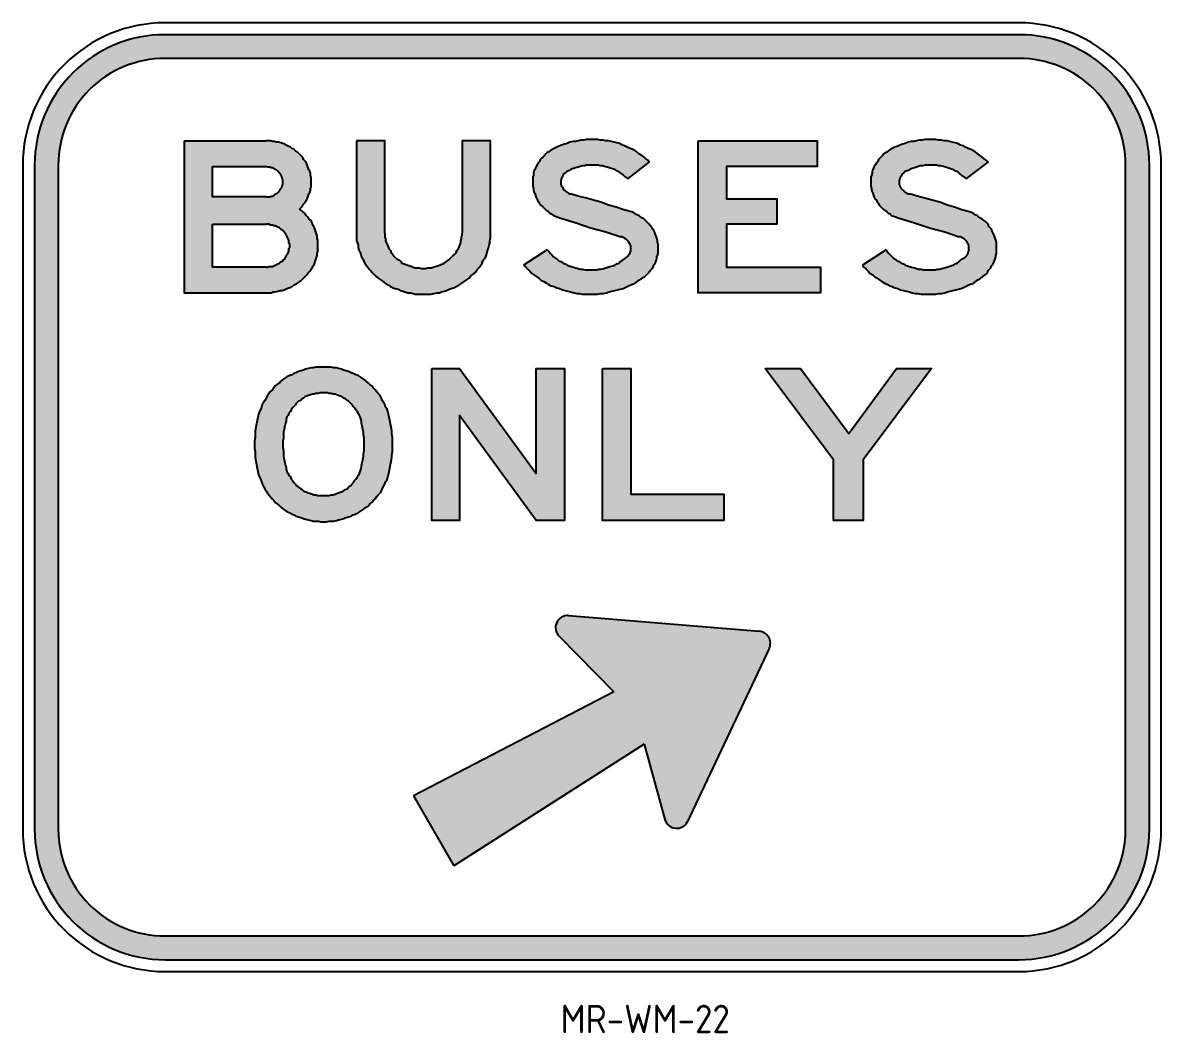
# Model space of a CAD drawing. Extents: x 108 to 228, y 63 to 169.
import ezdxf

# ---------------------------------------------------------------- set-up
doc = ezdxf.new("R2010")
doc.units = 0
doc.header["$LTSCALE"] = 12
doc.header["$MEASUREMENT"] = 0
for name, color, linetype in [('L25', 1, 'CONTINUOUS'), ('L35', 3, 'CONTINUOUS'), ('T25', 1, 'CONTINUOUS')]:
    doc.layers.add(name, color=color, linetype=linetype)
doc.styles.add('ISO', font='iso')

# ---------------------------------------------------------------- blocks, each defined once
blk = doc.blocks.new('d5arrow')
at = {"layer": 'L35'}
for p, q in [((-250.5, 473.5), (-21, 805)), ((21, 805), (250.5, 473.5)), ((-223, 434.3), (-63.8, 476)), ((-63.8, 476), (-85, 0)), ((63.8, 476), (223, 434.3)), ((63.8, 476), (85, 0)), ((-85, 0), (85, 0))]:
    blk.add_line(p, q, dxfattribs=at)
for centre, start, end in [((0, 790.5), 34.6952, 145.3048), ((-229.5, 459), 145.3048, 284.6593), ((229.5, 459), 255.3407, 34.6952)]:
    blk.add_arc(centre, 25.5, start, end, dxfattribs=at)

msp = doc.modelspace()

# ---------------------------------------------------------------- hatches: boundary and pattern name
at = {"layer": 'L25'}
h = msp.add_hatch(color=256, dxfattribs=at)
edge = h.paths.add_edge_path(flags=16)
edge.add_line((111.44, 154.17), (111.44, 84.17))
edge.add_arc((122.69, 84.17), 11.25, 180, 270)
edge.add_line((122.69, 72.92), (212.69, 72.92))
edge.add_arc((212.69, 84.17), 11.25, 270, 360)
edge.add_line((223.94, 84.17), (223.94, 154.17))
edge.add_arc((212.69, 154.17), 11.25, 360, 450)
edge.add_line((212.69, 165.42), (122.69, 165.42))
edge.add_arc((122.69, 154.17), 11.25, 90, 180)
edge = h.paths.add_edge_path()
edge.add_line((108.94, 154.17), (108.94, 84.17))
edge.add_arc((122.69, 84.17), 13.75, 180, 270)
edge.add_line((122.69, 70.42), (212.69, 70.42))
edge.add_arc((212.69, 84.17), 13.75, 270, 360)
edge.add_line((226.44, 84.17), (226.44, 154.17))
edge.add_arc((212.69, 154.17), 13.75, 360, 450)
edge.add_line((212.69, 167.92), (122.69, 167.92))
edge.add_arc((122.69, 154.17), 13.75, 90, 180)
h = msp.add_hatch(color=256, dxfattribs=at)
h.paths.add_polyline_path([(185.96, 132.72), (189.67, 132.72), (194.76, 125.88), (199.78, 132.72), (203.49, 132.72), (196.29, 123.12), (196.29, 116.71), (193.16, 116.71), (193.16, 123.12)])
h.paths.add_polyline_path([(168.79, 132.72), (171.77, 132.72), (171.77, 119.48), (181.59, 119.48), (181.59, 116.71), (168.79, 116.71)])
h.paths.add_polyline_path([(150.81, 132.72), (153.73, 132.72), (161.8, 121.66), (161.8, 132.72), (164.78, 132.72), (164.78, 116.71), (161.8, 116.71), (153.73, 127.77), (153.73, 116.71), (150.81, 116.71)])
h.paths.add_polyline_path([(178.9, 156.73), (191.41, 156.73), (191.41, 154.04), (181.88, 154.04), (181.88, 150.62), (187.19, 150.62), (187.19, 147.93), (181.88, 147.93), (181.88, 143.42), (191.78, 143.42), (191.78, 140.72), (178.9, 140.72)])
h.paths.add_polyline_path([(139.39, 130.17), (139.17, 130.17), (139.03, 130.17), (138.81, 130.1), (138.59, 130.1), (138.37, 130.03), (138.23, 130.03), (138.01, 129.96), (137.79, 129.88), (137.65, 129.81), (137.43, 129.74), (137.28, 129.59), (137.14, 129.52), (136.99, 129.37), (136.77, 129.3), (136.63, 129.16), (136.48, 129.01), (136.41, 128.86), (136.26, 128.72), (136.12, 128.57), (135.97, 128.36), (135.9, 128.21), (135.75, 127.99), (135.68, 127.77), (135.54, 127.63), (135.46, 127.41), (135.46, 127.19), (135.39, 126.97), (135.32, 126.68), (135.25, 126.32), (135.17, 126.03), (135.17, 125.74), (135.17, 125.37), (135.1, 125.08), (135.1, 124.72), (135.1, 124.43), (135.17, 124.06), (135.17, 123.77), (135.17, 123.48), (135.25, 123.12), (135.32, 122.83), (135.39, 122.46), (135.46, 122.32), (135.46, 122.1), (135.54, 121.88), (135.68, 121.66), (135.75, 121.44), (135.9, 121.3), (135.97, 121.08), (136.12, 120.93), (136.26, 120.72), (136.41, 120.57), (136.48, 120.42), (136.63, 120.35), (136.77, 120.21), (136.99, 120.06), (137.14, 119.99), (137.28, 119.84), (137.43, 119.77), (137.65, 119.7), (137.79, 119.62), (138.01, 119.55), (138.23, 119.48), (138.37, 119.41), (138.59, 119.41), (138.81, 119.33), (139.03, 119.33), (139.17, 119.33), (139.39, 119.33), (139.61, 119.33), (139.83, 119.33), (139.97, 119.33), (140.19, 119.41), (140.41, 119.41), (140.63, 119.48), (140.77, 119.55), (140.99, 119.62), (141.14, 119.7), (141.36, 119.77), (141.5, 119.84), (141.72, 119.99), (141.87, 120.06), (142.01, 120.21), (142.16, 120.35), (142.3, 120.42), (142.45, 120.57), (142.52, 120.72), (142.67, 120.93), (142.81, 121.08), (142.96, 121.3), (143.03, 121.44), (143.18, 121.66), (143.25, 121.88), (143.32, 122.1), (143.39, 122.32), (143.39, 122.46), (143.47, 122.83), (143.54, 123.12), (143.61, 123.48), (143.61, 123.77), (143.68, 124.06), (143.68, 124.43), (143.68, 124.72), (143.68, 125.08), (143.68, 125.37), (143.61, 125.74), (143.61, 126.03), (143.54, 126.32), (143.47, 126.68), (143.39, 126.97), (143.39, 127.19), (143.32, 127.41), (143.25, 127.63), (143.18, 127.77), (143.03, 127.99), (142.96, 128.21), (142.81, 128.36), (142.67, 128.57), (142.52, 128.72), (142.45, 128.86), (142.3, 129.01), (142.16, 129.16), (142.01, 129.3), (141.87, 129.37), (141.72, 129.52), (141.5, 129.59), (141.36, 129.74), (141.14, 129.81), (140.99, 129.88), (140.77, 129.96), (140.63, 130.03), (140.41, 130.03), (140.19, 130.1), (139.97, 130.1), (139.83, 130.17), (139.61, 130.17)], flags=16)
h.paths.add_polyline_path([(139.39, 132.87), (139.1, 132.87), (138.88, 132.87), (138.59, 132.87), (138.3, 132.79), (138.08, 132.79), (137.79, 132.72), (137.5, 132.65), (137.28, 132.57), (136.99, 132.5), (136.77, 132.43), (136.48, 132.28), (136.26, 132.21), (136.05, 132.07), (135.83, 131.99), (135.54, 131.85), (135.32, 131.7), (135.1, 131.56), (134.88, 131.41), (134.74, 131.19), (134.52, 131.05), (134.3, 130.9), (134.15, 130.68), (134.01, 130.47), (133.79, 130.32), (133.64, 130.1), (133.5, 129.88), (133.35, 129.59), (133.21, 129.37), (133.06, 129.16), (132.92, 128.94), (132.84, 128.65), (132.77, 128.43), (132.63, 128.21), (132.55, 127.92), (132.48, 127.55), (132.41, 127.26), (132.34, 126.9), (132.26, 126.54), (132.19, 126.17), (132.19, 125.81), (132.19, 125.45), (132.12, 125.08), (132.12, 124.72), (132.12, 124.35), (132.19, 123.99), (132.19, 123.63), (132.19, 123.34), (132.26, 122.97), (132.34, 122.61), (132.41, 122.24), (132.48, 121.88), (132.55, 121.52), (132.63, 121.3), (132.77, 121.01), (132.84, 120.79), (132.92, 120.57), (133.06, 120.28), (133.21, 120.06), (133.35, 119.84), (133.5, 119.62), (133.64, 119.41), (133.79, 119.19), (134.01, 118.97), (134.15, 118.82), (134.3, 118.61), (134.52, 118.46), (134.74, 118.24), (134.88, 118.1), (135.1, 117.95), (135.32, 117.81), (135.54, 117.66), (135.83, 117.51), (136.05, 117.37), (136.26, 117.3), (136.48, 117.15), (136.77, 117.08), (136.99, 117.01), (137.28, 116.93), (137.5, 116.86), (137.79, 116.79), (138.08, 116.71), (138.3, 116.64), (138.59, 116.64), (138.88, 116.64), (139.1, 116.57), (139.39, 116.57), (139.68, 116.57), (139.97, 116.64), (140.19, 116.64), (140.48, 116.64), (140.77, 116.71), (140.99, 116.79), (141.28, 116.86), (141.5, 116.93), (141.79, 117.01), (142.01, 117.08), (142.3, 117.15), (142.52, 117.3), (142.74, 117.37), (143.03, 117.51), (143.25, 117.66), (143.47, 117.81), (143.68, 117.95), (143.9, 118.1), (144.12, 118.24), (144.27, 118.46), (144.49, 118.61), (144.63, 118.82), (144.85, 118.97), (144.99, 119.19), (145.14, 119.41), (145.36, 119.62), (145.5, 119.84), (145.58, 120.06), (145.72, 120.28), (145.87, 120.57), (145.94, 120.79), (146.09, 121.01), (146.16, 121.3), (146.23, 121.52), (146.3, 121.88), (146.38, 122.24), (146.45, 122.61), (146.52, 122.97), (146.6, 123.34), (146.6, 123.63), (146.67, 123.99), (146.67, 124.35), (146.67, 124.72), (146.67, 125.08), (146.67, 125.45), (146.6, 125.81), (146.6, 126.17), (146.52, 126.54), (146.45, 126.9), (146.38, 127.26), (146.3, 127.55), (146.23, 127.92), (146.16, 128.21), (146.09, 128.43), (145.94, 128.65), (145.87, 128.94), (145.72, 129.16), (145.58, 129.37), (145.5, 129.59), (145.36, 129.88), (145.14, 130.1), (144.99, 130.32), (144.85, 130.47), (144.63, 130.68), (144.49, 130.9), (144.27, 131.05), (144.12, 131.19), (143.9, 131.41), (143.68, 131.56), (143.47, 131.7), (143.25, 131.85), (143.03, 131.99), (142.81, 132.07), (142.52, 132.21), (142.3, 132.28), (142.01, 132.43), (141.79, 132.5), (141.5, 132.57), (141.28, 132.65), (140.99, 132.72), (140.77, 132.79), (140.48, 132.79), (140.19, 132.87), (139.97, 132.87), (139.68, 132.87)])
h.paths.add_polyline_path([(198.69, 145.23), (196.21, 143.63), (196.36, 143.42), (196.58, 143.2), (196.8, 142.98), (197.01, 142.76), (197.3, 142.62), (197.52, 142.4), (197.74, 142.25), (198.03, 142.03), (198.25, 141.89), (198.54, 141.74), (198.83, 141.6), (199.05, 141.45), (199.34, 141.38), (199.63, 141.23), (199.92, 141.16), (200.22, 141.01), (200.51, 140.94), (200.8, 140.87), (201.16, 140.8), (201.45, 140.72), (201.74, 140.65), (202.03, 140.65), (202.4, 140.58), (202.69, 140.58), (202.98, 140.58), (203.27, 140.58), (203.63, 140.58), (203.93, 140.58), (204.22, 140.65), (204.58, 140.65), (204.87, 140.72), (205.16, 140.8), (205.45, 140.87), (205.74, 140.94), (206.04, 141.01), (206.33, 141.09), (206.62, 141.16), (206.91, 141.31), (207.2, 141.45), (207.49, 141.6), (207.78, 141.67), (208, 141.81), (208.29, 142.03), (208.58, 142.18), (208.73, 142.32), (208.87, 142.4), (209.02, 142.54), (209.24, 142.69), (209.38, 142.83), (209.45, 143.05), (209.6, 143.2), (209.75, 143.34), (209.82, 143.56), (209.96, 143.71), (210.04, 143.92), (210.11, 144.07), (210.18, 144.29), (210.26, 144.51), (210.26, 144.65), (210.33, 144.87), (210.33, 145.09), (210.33, 145.23), (210.33, 145.45), (210.33, 145.67), (210.33, 145.89), (210.33, 146.03), (210.26, 146.25), (210.18, 146.47), (210.11, 146.69), (210.04, 146.83), (209.96, 147.05), (209.89, 147.2), (209.82, 147.42), (209.67, 147.56), (209.53, 147.71), (209.45, 147.93), (209.31, 148.07), (209.16, 148.22), (208.95, 148.36), (208.8, 148.51), (208.65, 148.58), (208.44, 148.73), (208.29, 148.87), (208.07, 148.94), (207.93, 149.02), (207.71, 149.16), (207.49, 149.24), (206.69, 149.45), (205.89, 149.74), (205.16, 149.96), (204.36, 150.25), (203.56, 150.47), (202.76, 150.69), (201.96, 150.91), (201.16, 151.13), (201.02, 151.13), (200.87, 151.2), (200.8, 151.27), (200.65, 151.35), (200.58, 151.42), (200.51, 151.49), (200.43, 151.56), (200.36, 151.64), (200.29, 151.71), (200.22, 151.85), (200.14, 151.93), (200.14, 152.07), (200.07, 152.15), (200.07, 152.29), (200.07, 152.36), (200.07, 152.51), (200.07, 152.58), (200.14, 152.73), (200.14, 152.8), (200.22, 152.95), (200.29, 153.02), (200.36, 153.16), (200.43, 153.24), (200.51, 153.31), (200.58, 153.38), (200.65, 153.46), (200.8, 153.53), (201.02, 153.6), (201.23, 153.75), (201.45, 153.82), (201.67, 153.89), (201.89, 153.96), (202.11, 154.04), (202.32, 154.11), (202.54, 154.11), (202.83, 154.18), (203.05, 154.18), (203.27, 154.18), (203.49, 154.18), (203.78, 154.18), (204, 154.18), (204.22, 154.11), (204.43, 154.11), (204.73, 154.04), (204.94, 153.96), (205.16, 153.89), (205.38, 153.82), (205.6, 153.75), (205.82, 153.67), (206.04, 153.53), (206.25, 153.46), (206.4, 153.31), (206.62, 153.16), (206.76, 153.02), (206.98, 152.87), (207.13, 152.73), (209.45, 154.47), (209.24, 154.69), (209.02, 154.84), (208.8, 155.06), (208.58, 155.2), (208.36, 155.35), (208.07, 155.57), (207.85, 155.71), (207.56, 155.86), (207.35, 155.93), (207.05, 156.07), (206.84, 156.22), (206.54, 156.29), (206.25, 156.44), (205.96, 156.51), (205.67, 156.58), (205.38, 156.66), (205.09, 156.73), (204.8, 156.73), (204.51, 156.8), (204.22, 156.8), (203.93, 156.87), (203.63, 156.87), (203.34, 156.87), (203.05, 156.87), (202.76, 156.87), (202.47, 156.8), (202.18, 156.8), (201.89, 156.73), (201.6, 156.66), (201.31, 156.66), (201.02, 156.58), (200.72, 156.44), (200.43, 156.37), (200.14, 156.29), (199.92, 156.15), (199.63, 156.07), (199.34, 155.93), (199.2, 155.86), (198.98, 155.71), (198.83, 155.57), (198.69, 155.49), (198.47, 155.35), (198.32, 155.2), (198.18, 155.06), (198.03, 154.91), (197.89, 154.77), (197.81, 154.55), (197.67, 154.4), (197.6, 154.26), (197.45, 154.04), (197.38, 153.89), (197.3, 153.67), (197.23, 153.53), (197.23, 153.31), (197.16, 153.09), (197.09, 152.95), (197.09, 152.73), (197.09, 152.51), (197.09, 152.36), (197.09, 152.15), (197.09, 151.93), (197.16, 151.71), (197.16, 151.56), (197.23, 151.35), (197.3, 151.2), (197.38, 150.98), (197.45, 150.76), (197.52, 150.62), (197.67, 150.47), (197.74, 150.25), (197.89, 150.11), (197.96, 149.96), (198.11, 149.82), (198.25, 149.67), (198.4, 149.53), (198.61, 149.38), (198.76, 149.24), (198.91, 149.09), (199.12, 149.02), (199.27, 148.87), (199.49, 148.8), (199.71, 148.73), (199.85, 148.65), (200.07, 148.58), (201.67, 148.07), (203.27, 147.56), (204.87, 147.13), (206.4, 146.62), (206.54, 146.62), (206.69, 146.54), (206.76, 146.47), (206.91, 146.4), (206.98, 146.33), (207.05, 146.25), (207.13, 146.18), (207.2, 146.11), (207.27, 145.96), (207.35, 145.89), (207.42, 145.74), (207.42, 145.67), (207.42, 145.53), (207.42, 145.45), (207.42, 145.31), (207.42, 145.23), (207.42, 145.09), (207.35, 145.02), (207.35, 144.87), (207.27, 144.8), (207.2, 144.65), (207.13, 144.58), (207.05, 144.51), (206.98, 144.43), (206.76, 144.29), (206.54, 144.14), (206.4, 144), (206.18, 143.85), (205.96, 143.78), (205.74, 143.63), (205.53, 143.56), (205.31, 143.49), (205.09, 143.42), (204.8, 143.34), (204.58, 143.27), (204.36, 143.2), (204.07, 143.2), (203.85, 143.12), (203.63, 143.12), (203.34, 143.12), (203.13, 143.12), (202.83, 143.12), (202.62, 143.12), (202.4, 143.2), (202.11, 143.2), (201.89, 143.27), (201.67, 143.34), (201.38, 143.42), (201.16, 143.49), (200.94, 143.56), (200.72, 143.63), (200.51, 143.78), (200.29, 143.85), (200.07, 144), (199.85, 144.07), (199.71, 144.22), (199.49, 144.36), (199.34, 144.51), (199.12, 144.72), (198.98, 144.87), (198.83, 145.02)])
h.paths.add_polyline_path([(162.96, 145.23), (160.49, 143.63), (160.71, 143.42), (160.93, 143.2), (161.15, 142.98), (161.36, 142.76), (161.58, 142.62), (161.87, 142.4), (162.09, 142.25), (162.31, 142.03), (162.6, 141.89), (162.89, 141.74), (163.11, 141.6), (163.4, 141.45), (163.69, 141.38), (163.98, 141.23), (164.27, 141.16), (164.57, 141.01), (164.86, 140.94), (165.15, 140.87), (165.44, 140.8), (165.8, 140.72), (166.09, 140.65), (166.38, 140.65), (166.68, 140.58), (167.04, 140.58), (167.33, 140.58), (167.62, 140.58), (167.91, 140.58), (168.28, 140.58), (168.57, 140.65), (168.86, 140.65), (169.22, 140.72), (169.51, 140.8), (169.8, 140.87), (170.09, 140.94), (170.39, 141.01), (170.68, 141.09), (170.97, 141.16), (171.26, 141.31), (171.55, 141.45), (171.84, 141.6), (172.13, 141.67), (172.35, 141.81), (172.64, 142.03), (172.86, 142.18), (173.08, 142.32), (173.22, 142.4), (173.37, 142.54), (173.51, 142.69), (173.66, 142.83), (173.81, 143.05), (173.95, 143.2), (174.1, 143.34), (174.17, 143.56), (174.24, 143.71), (174.39, 143.92), (174.46, 144.07), (174.53, 144.29), (174.53, 144.51), (174.61, 144.65), (174.68, 144.87), (174.68, 145.09), (174.68, 145.23), (174.68, 145.45), (174.68, 145.67), (174.68, 145.89), (174.61, 146.03), (174.61, 146.25), (174.53, 146.47), (174.46, 146.69), (174.39, 146.83), (174.31, 147.05), (174.24, 147.2), (174.1, 147.42), (174.02, 147.56), (173.88, 147.71), (173.73, 147.93), (173.59, 148.07), (173.44, 148.22), (173.3, 148.36), (173.15, 148.51), (173, 148.58), (172.79, 148.73), (172.64, 148.87), (172.42, 148.94), (172.2, 149.02), (172.06, 149.16), (171.84, 149.24), (171.04, 149.45), (170.24, 149.74), (169.44, 149.96), (168.64, 150.25), (167.84, 150.47), (167.11, 150.69), (166.24, 150.91), (165.44, 151.13), (165.37, 151.13), (165.22, 151.2), (165.15, 151.27), (165, 151.35), (164.93, 151.42), (164.86, 151.49), (164.71, 151.56), (164.64, 151.64), (164.64, 151.71), (164.57, 151.85), (164.49, 151.93), (164.49, 152.07), (164.42, 152.15), (164.42, 152.29), (164.42, 152.36), (164.42, 152.51), (164.42, 152.58), (164.49, 152.73), (164.49, 152.8), (164.57, 152.95), (164.57, 153.02), (164.64, 153.16), (164.71, 153.24), (164.86, 153.31), (164.93, 153.38), (165, 153.46), (165.15, 153.53), (165.29, 153.6), (165.51, 153.75), (165.73, 153.82), (165.95, 153.89), (166.24, 153.96), (166.46, 154.04), (166.68, 154.11), (166.89, 154.11), (167.11, 154.18), (167.4, 154.18), (167.62, 154.18), (167.84, 154.18), (168.06, 154.18), (168.35, 154.18), (168.57, 154.11), (168.79, 154.11), (169, 154.04), (169.29, 153.96), (169.51, 153.89), (169.73, 153.82), (169.95, 153.75), (170.17, 153.67), (170.39, 153.53), (170.53, 153.46), (170.75, 153.31), (170.97, 153.16), (171.11, 153.02), (171.33, 152.87), (171.48, 152.73), (173.73, 154.47), (173.59, 154.69), (173.37, 154.84), (173.15, 155.06), (172.93, 155.2), (172.64, 155.35), (172.42, 155.57), (172.2, 155.71), (171.91, 155.86), (171.7, 155.93), (171.4, 156.07), (171.11, 156.22), (170.9, 156.29), (170.6, 156.44), (170.31, 156.51), (170.02, 156.58), (169.73, 156.66), (169.44, 156.73), (169.15, 156.73), (168.86, 156.8), (168.57, 156.8), (168.28, 156.87), (167.98, 156.87), (167.69, 156.87), (167.4, 156.87), (167.11, 156.87), (166.82, 156.8), (166.53, 156.8), (166.24, 156.73), (165.95, 156.66), (165.66, 156.66), (165.37, 156.58), (165.07, 156.44), (164.78, 156.37), (164.49, 156.29), (164.2, 156.15), (163.98, 156.07), (163.69, 155.93), (163.55, 155.86), (163.33, 155.71), (163.18, 155.57), (162.96, 155.49), (162.82, 155.35), (162.67, 155.2), (162.53, 155.06), (162.38, 154.91), (162.24, 154.77), (162.16, 154.55), (162.02, 154.4), (161.95, 154.26), (161.8, 154.04), (161.73, 153.89), (161.66, 153.67), (161.58, 153.53), (161.51, 153.31), (161.51, 153.09), (161.44, 152.95), (161.44, 152.73), (161.44, 152.51), (161.44, 152.36), (161.44, 152.15), (161.44, 151.93), (161.51, 151.71), (161.51, 151.56), (161.58, 151.35), (161.66, 151.2), (161.73, 150.98), (161.8, 150.76), (161.87, 150.62), (161.95, 150.47), (162.09, 150.25), (162.16, 150.11), (162.31, 149.96), (162.46, 149.82), (162.6, 149.67), (162.75, 149.53), (162.89, 149.38), (163.11, 149.24), (163.26, 149.09), (163.4, 149.02), (163.62, 148.87), (163.84, 148.8), (163.98, 148.73), (164.2, 148.65), (164.42, 148.58), (166.02, 148.07), (167.55, 147.56), (169.15, 147.13), (170.75, 146.62), (170.9, 146.62), (170.97, 146.54), (171.11, 146.47), (171.19, 146.4), (171.33, 146.33), (171.4, 146.25), (171.48, 146.18), (171.55, 146.11), (171.62, 145.96), (171.7, 145.89), (171.7, 145.74), (171.77, 145.67), (171.77, 145.53), (171.77, 145.45), (171.77, 145.31), (171.77, 145.23), (171.77, 145.09), (171.7, 145.02), (171.7, 144.87), (171.62, 144.8), (171.55, 144.65), (171.48, 144.58), (171.4, 144.51), (171.26, 144.43), (171.11, 144.29), (170.9, 144.14), (170.68, 144), (170.53, 143.85), (170.31, 143.78), (170.09, 143.63), (169.88, 143.56), (169.59, 143.49), (169.37, 143.42), (169.15, 143.34), (168.93, 143.27), (168.64, 143.2), (168.42, 143.2), (168.2, 143.12), (167.91, 143.12), (167.69, 143.12), (167.48, 143.12), (167.18, 143.12), (166.97, 143.12), (166.68, 143.2), (166.46, 143.2), (166.24, 143.27), (165.95, 143.34), (165.73, 143.42), (165.51, 143.49), (165.29, 143.56), (165.07, 143.63), (164.86, 143.78), (164.64, 143.85), (164.42, 144), (164.2, 144.07), (164.06, 144.22), (163.84, 144.36), (163.62, 144.51), (163.47, 144.72), (163.33, 144.87), (163.18, 145.02)])
h.paths.add_polyline_path([(145.87, 146.98), (145.87, 156.73), (142.88, 156.73), (142.88, 146.98), (142.88, 146.69), (142.88, 146.47), (142.88, 146.18), (142.96, 145.96), (143.03, 145.74), (143.03, 145.45), (143.1, 145.23), (143.25, 145.02), (143.32, 144.72), (143.39, 144.51), (143.54, 144.29), (143.61, 144.07), (143.76, 143.85), (143.9, 143.63), (144.05, 143.42), (144.19, 143.2), (144.41, 142.98), (144.56, 142.83), (144.78, 142.62), (144.92, 142.47), (145.14, 142.25), (145.36, 142.11), (145.58, 141.96), (145.79, 141.81), (146.01, 141.67), (146.23, 141.52), (146.45, 141.38), (146.74, 141.23), (146.96, 141.16), (147.25, 141.09), (147.47, 140.94), (147.76, 140.87), (147.98, 140.8), (148.27, 140.72), (148.56, 140.72), (148.85, 140.65), (149.07, 140.58), (149.36, 140.58), (149.65, 140.58), (149.94, 140.58), (150.23, 140.58), (150.45, 140.58), (150.74, 140.58), (151.03, 140.65), (151.32, 140.72), (151.62, 140.72), (151.83, 140.8), (152.12, 140.87), (152.34, 140.94), (152.63, 141.09), (152.85, 141.16), (153.14, 141.23), (153.36, 141.38), (153.65, 141.52), (153.87, 141.67), (154.09, 141.81), (154.31, 141.96), (154.53, 142.11), (154.74, 142.25), (154.89, 142.47), (155.11, 142.62), (155.33, 142.83), (155.47, 142.98), (155.62, 143.2), (155.83, 143.42), (155.98, 143.63), (156.13, 143.85), (156.2, 144.07), (156.34, 144.29), (156.49, 144.51), (156.56, 144.72), (156.64, 145.02), (156.71, 145.23), (156.78, 145.45), (156.85, 145.74), (156.93, 145.96), (156.93, 146.18), (157, 146.47), (157, 146.69), (157, 146.98), (157, 156.73), (154.02, 156.73), (154.02, 146.98), (154.02, 146.76), (153.94, 146.62), (153.94, 146.4), (153.87, 146.18), (153.87, 146.03), (153.8, 145.82), (153.73, 145.67), (153.65, 145.45), (153.58, 145.31), (153.43, 145.16), (153.36, 144.94), (153.22, 144.8), (153.07, 144.65), (152.92, 144.51), (152.78, 144.36), (152.63, 144.22), (152.49, 144.14), (152.34, 144), (152.12, 143.85), (151.98, 143.78), (151.76, 143.71), (151.62, 143.63), (151.4, 143.56), (151.18, 143.49), (150.96, 143.42), (150.74, 143.34), (150.6, 143.34), (150.38, 143.34), (150.16, 143.27), (149.94, 143.27), (149.72, 143.27), (149.51, 143.34), (149.29, 143.34), (149.07, 143.34), (148.85, 143.42), (148.71, 143.49), (148.49, 143.56), (148.27, 143.63), (148.12, 143.71), (147.9, 143.78), (147.69, 143.85), (147.54, 144), (147.4, 144.14), (147.18, 144.22), (147.03, 144.36), (146.89, 144.51), (146.74, 144.65), (146.67, 144.8), (146.52, 144.94), (146.45, 145.16), (146.3, 145.31), (146.23, 145.45), (146.16, 145.67), (146.09, 145.82), (146.01, 146.03), (145.94, 146.18), (145.94, 146.4), (145.87, 146.62), (145.87, 146.76)])
h.paths.add_polyline_path([(133.35, 143.42), (127.68, 143.42), (127.68, 147.93), (133.35, 147.93), (133.5, 147.93), (133.64, 147.93), (133.79, 147.85), (134.01, 147.85), (134.15, 147.78), (134.3, 147.78), (134.45, 147.71), (134.59, 147.64), (134.74, 147.56), (134.81, 147.49), (134.95, 147.34), (135.1, 147.27), (135.17, 147.2), (135.32, 147.05), (135.39, 146.91), (135.46, 146.83), (135.54, 146.69), (135.61, 146.54), (135.68, 146.4), (135.75, 146.25), (135.75, 146.11), (135.75, 145.96), (135.83, 145.82), (135.83, 145.67), (135.83, 145.53), (135.75, 145.38), (135.75, 145.23), (135.75, 145.09), (135.68, 144.94), (135.61, 144.8), (135.54, 144.72), (135.46, 144.58), (135.39, 144.43), (135.32, 144.29), (135.17, 144.22), (135.1, 144.07), (134.95, 144), (134.81, 143.92), (134.74, 143.85), (134.59, 143.78), (134.45, 143.71), (134.3, 143.63), (134.15, 143.56), (134.01, 143.49), (133.79, 143.49), (133.64, 143.49), (133.5, 143.42)], flags=16)
h.paths.add_polyline_path([(133.35, 150.84), (127.68, 150.84), (127.68, 154.04), (133.35, 154.04), (133.5, 153.96), (133.64, 153.96), (133.72, 153.96), (133.86, 153.89), (134.01, 153.89), (134.15, 153.82), (134.23, 153.75), (134.37, 153.67), (134.52, 153.6), (134.59, 153.53), (134.66, 153.46), (134.74, 153.31), (134.81, 153.24), (134.88, 153.16), (134.95, 153.02), (135.03, 152.87), (135.03, 152.8), (135.1, 152.66), (135.1, 152.51), (135.1, 152.44), (135.1, 152.29), (135.1, 152.15), (135.03, 152), (135.03, 151.93), (134.95, 151.78), (134.88, 151.71), (134.81, 151.56), (134.74, 151.49), (134.66, 151.35), (134.59, 151.27), (134.52, 151.2), (134.37, 151.13), (134.23, 151.05), (134.15, 150.98), (134.01, 150.91), (133.86, 150.91), (133.72, 150.84), (133.64, 150.84), (133.5, 150.84)], flags=16)
h.paths.add_polyline_path([(124.7, 156.73), (124.7, 140.72), (133.35, 140.72), (133.57, 140.72), (133.86, 140.72), (134.08, 140.8), (134.3, 140.8), (134.59, 140.87), (134.81, 140.94), (135.03, 140.94), (135.25, 141.01), (135.54, 141.16), (135.75, 141.23), (135.97, 141.31), (136.19, 141.45), (136.41, 141.6), (136.56, 141.67), (136.77, 141.81), (136.99, 141.96), (137.14, 142.11), (137.36, 142.32), (137.5, 142.47), (137.65, 142.62), (137.79, 142.83), (137.94, 142.98), (138.08, 143.2), (138.23, 143.42), (138.3, 143.56), (138.45, 143.78), (138.52, 144), (138.59, 144.22), (138.66, 144.43), (138.74, 144.65), (138.74, 144.87), (138.81, 145.09), (138.81, 145.31), (138.81, 145.53), (138.81, 145.74), (138.81, 146.03), (138.81, 146.25), (138.74, 146.47), (138.74, 146.69), (138.66, 146.91), (138.59, 147.13), (138.52, 147.34), (138.45, 147.56), (138.37, 147.71), (138.23, 147.93), (138.16, 148.14), (138.01, 148.36), (137.86, 148.51), (137.72, 148.73), (137.57, 148.87), (137.43, 149.09), (137.21, 149.24), (137.06, 149.38), (136.85, 149.53), (136.99, 149.67), (137.14, 149.82), (137.28, 150.04), (137.43, 150.18), (137.5, 150.33), (137.65, 150.55), (137.72, 150.69), (137.79, 150.91), (137.86, 151.13), (137.94, 151.27), (138.01, 151.49), (138.01, 151.71), (138.08, 151.85), (138.08, 152.07), (138.08, 152.29), (138.08, 152.51), (138.08, 152.73), (138.08, 152.87), (138.01, 153.09), (138.01, 153.31), (137.94, 153.53), (137.86, 153.67), (137.79, 153.89), (137.72, 154.11), (137.65, 154.26), (137.57, 154.47), (137.43, 154.62), (137.28, 154.77), (137.21, 154.98), (137.06, 155.13), (136.92, 155.27), (136.77, 155.42), (136.63, 155.57), (136.41, 155.71), (136.26, 155.86), (136.05, 155.93), (135.9, 156.07), (135.68, 156.15), (135.46, 156.29), (135.32, 156.37), (135.1, 156.44), (134.88, 156.51), (134.66, 156.58), (134.45, 156.58), (134.23, 156.66), (134.01, 156.66), (133.79, 156.73), (133.57, 156.73), (133.35, 156.73)])
msp.add_hatch(color=256, dxfattribs=at).paths.add_polyline_path([(186.38, 103.22, 0.523953), (185.33, 105.04), (165.24, 106.69, 0.696018), (164.22, 104.52), (170.01, 98.67), (148.87, 87.69), (153.12, 80.32), (173.2, 93.14), (175.38, 85.2, 0.696018), (177.76, 85)])

# ---------------------------------------------------------------- linework, layer by layer
at = {"layer": 'T25', "color": 3}
for points in [[(107.69, 154.17), (107.69, 84.17, 0.414214), (122.69, 69.17), (212.69, 69.17, 0.414214), (227.69, 84.17), (227.69, 154.17, 0.414214), (212.69, 169.17), (122.69, 169.17, 0.414214)], [(108.94, 154.17), (108.94, 84.17, 0.414214), (122.69, 70.42), (212.69, 70.42, 0.414214), (226.44, 84.17), (226.44, 154.17, 0.414214), (212.69, 167.92), (122.69, 167.92, 0.414214)], [(111.44, 154.17), (111.44, 84.17, 0.414214), (122.69, 72.92), (212.69, 72.92, 0.414214), (223.94, 84.17), (223.94, 154.17, 0.414214), (212.69, 165.42), (122.69, 165.42, 0.414214)]]:
    msp.add_lwpolyline(points, format="xyb", close=True, dxfattribs=at)
for points in [[(124.7, 156.73), (124.7, 140.72), (133.35, 140.72), (133.57, 140.72), (133.86, 140.72), (134.08, 140.8), (134.3, 140.8), (134.59, 140.87), (134.81, 140.94), (135.03, 140.94), (135.25, 141.01), (135.54, 141.16), (135.75, 141.23), (135.97, 141.31), (136.19, 141.45), (136.41, 141.6), (136.56, 141.67), (136.77, 141.81), (136.99, 141.96), (137.14, 142.11), (137.36, 142.32), (137.5, 142.47), (137.65, 142.62), (137.79, 142.83), (137.94, 142.98), (138.08, 143.2), (138.23, 143.42), (138.3, 143.56), (138.45, 143.78), (138.52, 144), (138.59, 144.22), (138.66, 144.43), (138.74, 144.65), (138.74, 144.87), (138.81, 145.09), (138.81, 145.31), (138.81, 145.53), (138.81, 145.74), (138.81, 146.03), (138.81, 146.25), (138.74, 146.47), (138.74, 146.69), (138.66, 146.91), (138.59, 147.13), (138.52, 147.34), (138.45, 147.56), (138.37, 147.71), (138.23, 147.93), (138.16, 148.14), (138.01, 148.36), (137.86, 148.51), (137.72, 148.73), (137.57, 148.87), (137.43, 149.09), (137.21, 149.24), (137.06, 149.38), (136.85, 149.53)], [(124.7, 156.73), (133.35, 156.73)], [(136.85, 149.53), (136.99, 149.67), (137.14, 149.82), (137.28, 150.04), (137.43, 150.18), (137.5, 150.33), (137.65, 150.55), (137.72, 150.69), (137.79, 150.91), (137.86, 151.13), (137.94, 151.27), (138.01, 151.49), (138.01, 151.71), (138.08, 151.85), (138.08, 152.07), (138.08, 152.29), (138.08, 152.51), (138.08, 152.73), (138.08, 152.87), (138.01, 153.09), (138.01, 153.31), (137.94, 153.53), (137.86, 153.67), (137.79, 153.89), (137.72, 154.11), (137.65, 154.26), (137.57, 154.47), (137.43, 154.62), (137.28, 154.77), (137.21, 154.98), (137.06, 155.13), (136.92, 155.27), (136.77, 155.42), (136.63, 155.57), (136.41, 155.71), (136.26, 155.86), (136.05, 155.93), (135.9, 156.07), (135.68, 156.15), (135.46, 156.29), (135.32, 156.37), (135.1, 156.44), (134.88, 156.51), (134.66, 156.58), (134.45, 156.58), (134.23, 156.66), (134.01, 156.66), (133.79, 156.73), (133.57, 156.73), (133.35, 156.73)], [(145.87, 146.98), (145.87, 156.73), (142.88, 156.73)], [(142.88, 156.73), (142.88, 146.98), (142.88, 146.69), (142.88, 146.47), (142.88, 146.18), (142.96, 145.96), (143.03, 145.74), (143.03, 145.45), (143.1, 145.23), (143.25, 145.02), (143.32, 144.72), (143.39, 144.51), (143.54, 144.29), (143.61, 144.07), (143.76, 143.85), (143.9, 143.63), (144.05, 143.42), (144.19, 143.2), (144.41, 142.98), (144.56, 142.83), (144.78, 142.62), (144.92, 142.47), (145.14, 142.25), (145.36, 142.11), (145.58, 141.96), (145.79, 141.81), (146.01, 141.67), (146.23, 141.52), (146.45, 141.38), (146.74, 141.23), (146.96, 141.16), (147.25, 141.09), (147.47, 140.94), (147.76, 140.87), (147.98, 140.8), (148.27, 140.72), (148.56, 140.72), (148.85, 140.65), (149.07, 140.58), (149.36, 140.58), (149.65, 140.58), (149.94, 140.58), (150.23, 140.58), (150.45, 140.58), (150.74, 140.58), (151.03, 140.65), (151.32, 140.72), (151.62, 140.72), (151.83, 140.8), (152.12, 140.87), (152.34, 140.94), (152.63, 141.09), (152.85, 141.16), (153.14, 141.23), (153.36, 141.38), (153.65, 141.52), (153.87, 141.67), (154.09, 141.81), (154.31, 141.96), (154.53, 142.11), (154.74, 142.25), (154.89, 142.47), (155.11, 142.62), (155.33, 142.83), (155.47, 142.98), (155.62, 143.2), (155.83, 143.42), (155.98, 143.63), (156.13, 143.85), (156.2, 144.07), (156.34, 144.29), (156.49, 144.51), (156.56, 144.72), (156.64, 145.02), (156.71, 145.23), (156.78, 145.45), (156.85, 145.74), (156.93, 145.96), (156.93, 146.18), (157, 146.47), (157, 146.69), (157, 146.98), (157, 156.73), (154.02, 156.73), (154.02, 146.98)], [(171.48, 152.73), (173.73, 154.47), (173.59, 154.69), (173.37, 154.84), (173.15, 155.06), (172.93, 155.2), (172.64, 155.35), (172.42, 155.57), (172.2, 155.71), (171.91, 155.86), (171.7, 155.93), (171.4, 156.07), (171.11, 156.22), (170.9, 156.29), (170.6, 156.44), (170.31, 156.51), (170.02, 156.58), (169.73, 156.66), (169.44, 156.73), (169.15, 156.73), (168.86, 156.8), (168.57, 156.8), (168.28, 156.87), (167.98, 156.87), (167.69, 156.87), (167.4, 156.87), (167.11, 156.87), (166.82, 156.8), (166.53, 156.8), (166.24, 156.73), (165.95, 156.66), (165.66, 156.66), (165.37, 156.58), (165.07, 156.44), (164.78, 156.37), (164.49, 156.29), (164.2, 156.15), (163.98, 156.07), (163.69, 155.93), (163.55, 155.86), (163.33, 155.71), (163.18, 155.57), (162.96, 155.49), (162.82, 155.35), (162.67, 155.2), (162.53, 155.06), (162.38, 154.91), (162.24, 154.77), (162.16, 154.55), (162.02, 154.4), (161.95, 154.26), (161.8, 154.04), (161.73, 153.89), (161.66, 153.67), (161.58, 153.53), (161.51, 153.31), (161.51, 153.09), (161.44, 152.95), (161.44, 152.73), (161.44, 152.51), (161.44, 152.36), (161.44, 152.15), (161.44, 151.93), (161.51, 151.71), (161.51, 151.56), (161.58, 151.35), (161.66, 151.2), (161.73, 150.98), (161.8, 150.76), (161.87, 150.62), (161.95, 150.47), (162.09, 150.25), (162.16, 150.11), (162.31, 149.96), (162.46, 149.82), (162.6, 149.67), (162.75, 149.53), (162.89, 149.38), (163.11, 149.24), (163.26, 149.09), (163.4, 149.02), (163.62, 148.87), (163.84, 148.8), (163.98, 148.73), (164.2, 148.65), (164.42, 148.58), (166.02, 148.07), (167.55, 147.56), (169.15, 147.13), (170.75, 146.62)], [(178.9, 156.73), (191.41, 156.73), (191.41, 154.04), (181.88, 154.04), (181.88, 150.62), (187.19, 150.62), (187.19, 147.93), (181.88, 147.93), (181.88, 143.42), (191.78, 143.42), (191.78, 140.72), (178.9, 140.72), (178.9, 156.73), (178.9, 156.73)], [(207.13, 152.73), (209.45, 154.47), (209.24, 154.69), (209.02, 154.84), (208.8, 155.06), (208.58, 155.2), (208.36, 155.35), (208.07, 155.57), (207.85, 155.71), (207.56, 155.86), (207.35, 155.93), (207.05, 156.07), (206.84, 156.22), (206.54, 156.29), (206.25, 156.44), (205.96, 156.51), (205.67, 156.58), (205.38, 156.66), (205.09, 156.73), (204.8, 156.73), (204.51, 156.8), (204.22, 156.8), (203.93, 156.87), (203.63, 156.87), (203.34, 156.87), (203.05, 156.87), (202.76, 156.87), (202.47, 156.8), (202.18, 156.8), (201.89, 156.73), (201.6, 156.66), (201.31, 156.66), (201.02, 156.58), (200.72, 156.44), (200.43, 156.37), (200.14, 156.29), (199.92, 156.15), (199.63, 156.07), (199.34, 155.93), (199.2, 155.86), (198.98, 155.71), (198.83, 155.57), (198.69, 155.49), (198.47, 155.35), (198.32, 155.2), (198.18, 155.06), (198.03, 154.91), (197.89, 154.77), (197.81, 154.55), (197.67, 154.4), (197.6, 154.26), (197.45, 154.04), (197.38, 153.89), (197.3, 153.67), (197.23, 153.53), (197.23, 153.31), (197.16, 153.09), (197.09, 152.95), (197.09, 152.73), (197.09, 152.51), (197.09, 152.36), (197.09, 152.15), (197.09, 151.93), (197.16, 151.71), (197.16, 151.56), (197.23, 151.35), (197.3, 151.2), (197.38, 150.98), (197.45, 150.76), (197.52, 150.62), (197.67, 150.47), (197.74, 150.25), (197.89, 150.11), (197.96, 149.96), (198.11, 149.82), (198.25, 149.67), (198.4, 149.53), (198.61, 149.38), (198.76, 149.24), (198.91, 149.09), (199.12, 149.02), (199.27, 148.87), (199.49, 148.8), (199.71, 148.73), (199.85, 148.65), (200.07, 148.58), (201.67, 148.07), (203.27, 147.56), (204.87, 147.13), (206.4, 146.62)], [(133.35, 150.84), (127.68, 150.84), (127.68, 154.04)], [(127.68, 154.04), (133.35, 154.04)], [(135.1, 152.44), (135.1, 152.51), (135.1, 152.66), (135.03, 152.8), (135.03, 152.87), (134.95, 153.02), (134.88, 153.16), (134.81, 153.24), (134.74, 153.31), (134.66, 153.46), (134.59, 153.53), (134.52, 153.6), (134.37, 153.67), (134.23, 153.75), (134.15, 153.82), (134.01, 153.89), (133.86, 153.89), (133.72, 153.96), (133.64, 153.96), (133.5, 153.96), (133.35, 154.04)], [(171.48, 152.73), (171.33, 152.87), (171.11, 153.02), (170.97, 153.16), (170.75, 153.31), (170.53, 153.46), (170.39, 153.53), (170.17, 153.67), (169.95, 153.75), (169.73, 153.82), (169.51, 153.89), (169.29, 153.96), (169, 154.04), (168.79, 154.11), (168.57, 154.11), (168.35, 154.18), (168.06, 154.18), (167.84, 154.18), (167.62, 154.18), (167.4, 154.18), (167.11, 154.18), (166.89, 154.11), (166.68, 154.11), (166.46, 154.04), (166.24, 153.96), (165.95, 153.89), (165.73, 153.82), (165.51, 153.75), (165.29, 153.6), (165.15, 153.53)], [(207.13, 152.73), (206.98, 152.87), (206.76, 153.02), (206.62, 153.16), (206.4, 153.31), (206.25, 153.46), (206.04, 153.53), (205.82, 153.67), (205.6, 153.75), (205.38, 153.82), (205.16, 153.89), (204.94, 153.96), (204.73, 154.04), (204.43, 154.11), (204.22, 154.11), (204, 154.18), (203.78, 154.18), (203.49, 154.18), (203.27, 154.18), (203.05, 154.18), (202.83, 154.18), (202.54, 154.11), (202.32, 154.11), (202.11, 154.04), (201.89, 153.96), (201.67, 153.89), (201.45, 153.82), (201.23, 153.75), (201.02, 153.6), (200.8, 153.53)], [(133.35, 150.84), (133.5, 150.84), (133.64, 150.84), (133.72, 150.84), (133.86, 150.91), (134.01, 150.91), (134.15, 150.98), (134.23, 151.05), (134.37, 151.13), (134.52, 151.2), (134.59, 151.27), (134.66, 151.35), (134.74, 151.49), (134.81, 151.56), (134.88, 151.71), (134.95, 151.78), (135.03, 151.93), (135.03, 152), (135.1, 152.15), (135.1, 152.29), (135.1, 152.44)], [(165.15, 153.53), (165, 153.46), (164.93, 153.38), (164.86, 153.31), (164.71, 153.24), (164.64, 153.16), (164.57, 153.02), (164.57, 152.95), (164.49, 152.8), (164.49, 152.73), (164.42, 152.58), (164.42, 152.51), (164.42, 152.36), (164.42, 152.29), (164.42, 152.15), (164.49, 152.07), (164.49, 151.93), (164.57, 151.85), (164.64, 151.71), (164.64, 151.64), (164.71, 151.56), (164.86, 151.49), (164.93, 151.42), (165, 151.35), (165.15, 151.27), (165.22, 151.2), (165.37, 151.13), (165.44, 151.13)], [(200.8, 153.53), (200.65, 153.46), (200.58, 153.38), (200.51, 153.31), (200.43, 153.24), (200.36, 153.16), (200.29, 153.02), (200.22, 152.95), (200.14, 152.8), (200.14, 152.73), (200.07, 152.58), (200.07, 152.51), (200.07, 152.36), (200.07, 152.29), (200.07, 152.15), (200.14, 152.07), (200.14, 151.93), (200.22, 151.85), (200.29, 151.71), (200.36, 151.64), (200.43, 151.56), (200.51, 151.49), (200.58, 151.42), (200.65, 151.35), (200.8, 151.27), (200.87, 151.2), (201.02, 151.13), (201.16, 151.13)], [(160.49, 143.63), (160.71, 143.42), (160.93, 143.2), (161.15, 142.98), (161.36, 142.76), (161.58, 142.62), (161.87, 142.4), (162.09, 142.25), (162.31, 142.03), (162.6, 141.89), (162.89, 141.74), (163.11, 141.6), (163.4, 141.45), (163.69, 141.38), (163.98, 141.23), (164.27, 141.16), (164.57, 141.01), (164.86, 140.94), (165.15, 140.87), (165.44, 140.8), (165.8, 140.72), (166.09, 140.65), (166.38, 140.65), (166.68, 140.58), (167.04, 140.58), (167.33, 140.58), (167.62, 140.58), (167.91, 140.58), (168.28, 140.58), (168.57, 140.65), (168.86, 140.65), (169.22, 140.72), (169.51, 140.8), (169.8, 140.87), (170.09, 140.94), (170.39, 141.01), (170.68, 141.09), (170.97, 141.16), (171.26, 141.31), (171.55, 141.45), (171.84, 141.6), (172.13, 141.67), (172.35, 141.81), (172.64, 142.03), (172.86, 142.18), (173.08, 142.32), (173.22, 142.4), (173.37, 142.54), (173.51, 142.69), (173.66, 142.83), (173.81, 143.05), (173.95, 143.2), (174.1, 143.34), (174.17, 143.56), (174.24, 143.71), (174.39, 143.92), (174.46, 144.07), (174.53, 144.29), (174.53, 144.51), (174.61, 144.65), (174.68, 144.87), (174.68, 145.09), (174.68, 145.23), (174.68, 145.45), (174.68, 145.67), (174.68, 145.89), (174.61, 146.03), (174.61, 146.25), (174.53, 146.47), (174.46, 146.69), (174.39, 146.83), (174.31, 147.05), (174.24, 147.2), (174.1, 147.42), (174.02, 147.56), (173.88, 147.71), (173.73, 147.93), (173.59, 148.07), (173.44, 148.22), (173.3, 148.36), (173.15, 148.51), (173, 148.58), (172.79, 148.73), (172.64, 148.87), (172.42, 148.94), (172.2, 149.02), (172.06, 149.16), (171.84, 149.24), (171.04, 149.45), (170.24, 149.74), (169.44, 149.96), (168.64, 150.25), (167.84, 150.47), (167.11, 150.69), (166.24, 150.91), (165.44, 151.13)], [(196.21, 143.63), (196.36, 143.42), (196.58, 143.2), (196.8, 142.98), (197.01, 142.76), (197.3, 142.62), (197.52, 142.4), (197.74, 142.25), (198.03, 142.03), (198.25, 141.89), (198.54, 141.74), (198.83, 141.6), (199.05, 141.45), (199.34, 141.38), (199.63, 141.23), (199.92, 141.16), (200.22, 141.01), (200.51, 140.94), (200.8, 140.87), (201.16, 140.8), (201.45, 140.72), (201.74, 140.65), (202.03, 140.65), (202.4, 140.58), (202.69, 140.58), (202.98, 140.58), (203.27, 140.58), (203.63, 140.58), (203.93, 140.58), (204.22, 140.65), (204.58, 140.65), (204.87, 140.72), (205.16, 140.8), (205.45, 140.87), (205.74, 140.94), (206.04, 141.01), (206.33, 141.09), (206.62, 141.16), (206.91, 141.31), (207.2, 141.45), (207.49, 141.6), (207.78, 141.67), (208, 141.81), (208.29, 142.03), (208.58, 142.18), (208.73, 142.32), (208.87, 142.4), (209.02, 142.54), (209.24, 142.69), (209.38, 142.83), (209.45, 143.05), (209.6, 143.2), (209.75, 143.34), (209.82, 143.56), (209.96, 143.71), (210.04, 143.92), (210.11, 144.07), (210.18, 144.29), (210.26, 144.51), (210.26, 144.65), (210.33, 144.87), (210.33, 145.09), (210.33, 145.23), (210.33, 145.45), (210.33, 145.67), (210.33, 145.89), (210.33, 146.03), (210.26, 146.25), (210.18, 146.47), (210.11, 146.69), (210.04, 146.83), (209.96, 147.05), (209.89, 147.2), (209.82, 147.42), (209.67, 147.56), (209.53, 147.71), (209.45, 147.93), (209.31, 148.07), (209.16, 148.22), (208.95, 148.36), (208.8, 148.51), (208.65, 148.58), (208.44, 148.73), (208.29, 148.87), (208.07, 148.94), (207.93, 149.02), (207.71, 149.16), (207.49, 149.24), (206.69, 149.45), (205.89, 149.74), (205.16, 149.96), (204.36, 150.25), (203.56, 150.47), (202.76, 150.69), (201.96, 150.91), (201.16, 151.13)], [(133.35, 143.42), (127.68, 143.42), (127.68, 147.93)], [(127.68, 147.93), (133.35, 147.93)], [(135.83, 145.67), (135.83, 145.82), (135.75, 145.96), (135.75, 146.11), (135.75, 146.25), (135.68, 146.4), (135.61, 146.54), (135.54, 146.69), (135.46, 146.83), (135.39, 146.91), (135.32, 147.05), (135.17, 147.2), (135.1, 147.27), (134.95, 147.34), (134.81, 147.49), (134.74, 147.56), (134.59, 147.64), (134.45, 147.71), (134.3, 147.78), (134.15, 147.78), (134.01, 147.85), (133.79, 147.85), (133.64, 147.93), (133.5, 147.93), (133.35, 147.93)], [(145.87, 146.98), (145.87, 146.76), (145.87, 146.62), (145.94, 146.4), (145.94, 146.18), (146.01, 146.03), (146.09, 145.82), (146.16, 145.67), (146.23, 145.45), (146.3, 145.31), (146.45, 145.16), (146.52, 144.94), (146.67, 144.8), (146.74, 144.65), (146.89, 144.51), (147.03, 144.36), (147.18, 144.22), (147.4, 144.14), (147.54, 144), (147.69, 143.85), (147.9, 143.78), (148.12, 143.71), (148.27, 143.63), (148.49, 143.56), (148.71, 143.49), (148.85, 143.42), (149.07, 143.34), (149.29, 143.34), (149.51, 143.34), (149.72, 143.27), (149.94, 143.27), (150.16, 143.27), (150.38, 143.34), (150.6, 143.34), (150.74, 143.34), (150.96, 143.42), (151.18, 143.49), (151.4, 143.56), (151.62, 143.63), (151.76, 143.71), (151.98, 143.78), (152.12, 143.85), (152.34, 144), (152.49, 144.14), (152.63, 144.22), (152.78, 144.36), (152.92, 144.51), (153.07, 144.65), (153.22, 144.8), (153.36, 144.94), (153.43, 145.16), (153.58, 145.31), (153.65, 145.45), (153.73, 145.67), (153.8, 145.82), (153.87, 146.03), (153.87, 146.18), (153.94, 146.4), (153.94, 146.62), (154.02, 146.76), (154.02, 146.98)], [(171.26, 144.43), (171.4, 144.51), (171.48, 144.58), (171.55, 144.65), (171.62, 144.8), (171.7, 144.87), (171.7, 145.02), (171.77, 145.09), (171.77, 145.23), (171.77, 145.31), (171.77, 145.45), (171.77, 145.53), (171.77, 145.67), (171.7, 145.74), (171.7, 145.89), (171.62, 145.96), (171.55, 146.11), (171.48, 146.18), (171.4, 146.25), (171.33, 146.33), (171.19, 146.4), (171.11, 146.47), (170.97, 146.54), (170.9, 146.62), (170.75, 146.62)], [(206.98, 144.43), (207.05, 144.51), (207.13, 144.58), (207.2, 144.65), (207.27, 144.8), (207.35, 144.87), (207.35, 145.02), (207.42, 145.09), (207.42, 145.23), (207.42, 145.31), (207.42, 145.45), (207.42, 145.53), (207.42, 145.67), (207.42, 145.74), (207.35, 145.89), (207.27, 145.96), (207.2, 146.11), (207.13, 146.18), (207.05, 146.25), (206.98, 146.33), (206.91, 146.4), (206.76, 146.47), (206.69, 146.54), (206.54, 146.62), (206.4, 146.62)], [(133.35, 143.42), (133.5, 143.42), (133.64, 143.49), (133.79, 143.49), (134.01, 143.49), (134.15, 143.56), (134.3, 143.63), (134.45, 143.71), (134.59, 143.78), (134.74, 143.85), (134.81, 143.92), (134.95, 144), (135.1, 144.07), (135.17, 144.22), (135.32, 144.29), (135.39, 144.43), (135.46, 144.58), (135.54, 144.72), (135.61, 144.8), (135.68, 144.94), (135.75, 145.09), (135.75, 145.23), (135.75, 145.38), (135.83, 145.53), (135.83, 145.67)], [(162.96, 145.23), (160.49, 143.63)], [(162.96, 145.23), (163.18, 145.02), (163.33, 144.87), (163.47, 144.72), (163.62, 144.51), (163.84, 144.36), (164.06, 144.22), (164.2, 144.07), (164.42, 144), (164.64, 143.85), (164.86, 143.78), (165.07, 143.63), (165.29, 143.56), (165.51, 143.49), (165.73, 143.42), (165.95, 143.34), (166.24, 143.27), (166.46, 143.2), (166.68, 143.2), (166.97, 143.12), (167.18, 143.12), (167.48, 143.12), (167.69, 143.12), (167.91, 143.12), (168.2, 143.12), (168.42, 143.2), (168.64, 143.2), (168.93, 143.27), (169.15, 143.34), (169.37, 143.42), (169.59, 143.49), (169.88, 143.56), (170.09, 143.63), (170.31, 143.78), (170.53, 143.85), (170.68, 144), (170.9, 144.14), (171.11, 144.29), (171.26, 144.43)], [(198.69, 145.23), (196.21, 143.63)], [(198.69, 145.23), (198.83, 145.02), (198.98, 144.87), (199.12, 144.72), (199.34, 144.51), (199.49, 144.36), (199.71, 144.22), (199.85, 144.07), (200.07, 144), (200.29, 143.85), (200.51, 143.78), (200.72, 143.63), (200.94, 143.56), (201.16, 143.49), (201.38, 143.42), (201.67, 143.34), (201.89, 143.27), (202.11, 143.2), (202.4, 143.2), (202.62, 143.12), (202.83, 143.12), (203.13, 143.12), (203.34, 143.12), (203.63, 143.12), (203.85, 143.12), (204.07, 143.2), (204.36, 143.2), (204.58, 143.27), (204.8, 143.34), (205.09, 143.42), (205.31, 143.49), (205.53, 143.56), (205.74, 143.63), (205.96, 143.78), (206.18, 143.85), (206.4, 144), (206.54, 144.14), (206.76, 144.29), (206.98, 144.43)], [(139.39, 132.87), (139.1, 132.87), (138.88, 132.87), (138.59, 132.87), (138.3, 132.79), (138.08, 132.79), (137.79, 132.72), (137.5, 132.65), (137.28, 132.57), (136.99, 132.5), (136.77, 132.43), (136.48, 132.28), (136.26, 132.21), (136.05, 132.07), (135.83, 131.99), (135.54, 131.85), (135.32, 131.7), (135.1, 131.56), (134.88, 131.41), (134.74, 131.19), (134.52, 131.05), (134.3, 130.9), (134.15, 130.68), (134.01, 130.47)], [(144.85, 130.47), (144.63, 130.68), (144.49, 130.9), (144.27, 131.05), (144.12, 131.19), (143.9, 131.41), (143.68, 131.56), (143.47, 131.7), (143.25, 131.85), (143.03, 131.99), (142.81, 132.07), (142.52, 132.21), (142.3, 132.28), (142.01, 132.43), (141.79, 132.5), (141.5, 132.57), (141.28, 132.65), (140.99, 132.72), (140.77, 132.79), (140.48, 132.79), (140.19, 132.87), (139.97, 132.87), (139.68, 132.87), (139.39, 132.87)], [(150.81, 132.72), (153.73, 132.72), (161.8, 121.66), (161.8, 132.72), (164.78, 132.72), (164.78, 116.71), (161.8, 116.71), (153.73, 127.77), (153.73, 116.71), (150.81, 116.71), (150.81, 132.72), (150.81, 132.72)], [(168.79, 132.72), (171.77, 132.72), (171.77, 119.48), (181.59, 119.48), (181.59, 116.71), (168.79, 116.71), (168.79, 132.72), (168.79, 132.72)], [(185.96, 132.72), (189.67, 132.72), (194.76, 125.88), (199.78, 132.72), (203.49, 132.72), (196.29, 123.12), (196.29, 116.71), (193.16, 116.71), (193.16, 123.12), (185.96, 132.72), (185.96, 132.72)], [(134.01, 130.47), (133.79, 130.32), (133.64, 130.1), (133.5, 129.88), (133.35, 129.59), (133.21, 129.37), (133.06, 129.16), (132.92, 128.94), (132.84, 128.65), (132.77, 128.43), (132.63, 128.21), (132.55, 127.92)], [(139.39, 130.17), (139.17, 130.17), (139.03, 130.17), (138.81, 130.1), (138.59, 130.1), (138.37, 130.03), (138.23, 130.03), (138.01, 129.96), (137.79, 129.88), (137.65, 129.81), (137.43, 129.74), (137.28, 129.59), (137.14, 129.52), (136.99, 129.37), (136.77, 129.3), (136.63, 129.16), (136.48, 129.01), (136.41, 128.86), (136.26, 128.72)], [(142.52, 128.72), (142.45, 128.86), (142.3, 129.01), (142.16, 129.16), (142.01, 129.3), (141.87, 129.37), (141.72, 129.52), (141.5, 129.59), (141.36, 129.74), (141.14, 129.81), (140.99, 129.88), (140.77, 129.96), (140.63, 130.03), (140.41, 130.03), (140.19, 130.1), (139.97, 130.1), (139.83, 130.17), (139.61, 130.17), (139.39, 130.17)], [(146.23, 127.92), (146.16, 128.21), (146.09, 128.43), (145.94, 128.65), (145.87, 128.94), (145.72, 129.16), (145.58, 129.37), (145.5, 129.59), (145.36, 129.88), (145.14, 130.1), (144.99, 130.32), (144.85, 130.47)], [(136.26, 128.72), (136.12, 128.57), (135.97, 128.36), (135.9, 128.21), (135.75, 127.99), (135.68, 127.77), (135.54, 127.63), (135.46, 127.41), (135.46, 127.19), (135.39, 126.97)], [(143.39, 126.97), (143.39, 127.19), (143.32, 127.41), (143.25, 127.63), (143.18, 127.77), (143.03, 127.99), (142.96, 128.21), (142.81, 128.36), (142.67, 128.57), (142.52, 128.72)], [(132.55, 127.92), (132.48, 127.55), (132.41, 127.26), (132.34, 126.9), (132.26, 126.54), (132.19, 126.17), (132.19, 125.81), (132.19, 125.45), (132.12, 125.08), (132.12, 124.72), (132.12, 124.35), (132.19, 123.99), (132.19, 123.63), (132.19, 123.34), (132.26, 122.97), (132.34, 122.61), (132.41, 122.24), (132.48, 121.88), (132.55, 121.52)], [(146.23, 121.52), (146.3, 121.88), (146.38, 122.24), (146.45, 122.61), (146.52, 122.97), (146.6, 123.34), (146.6, 123.63), (146.67, 123.99), (146.67, 124.35), (146.67, 124.72), (146.67, 125.08), (146.67, 125.45), (146.6, 125.81), (146.6, 126.17), (146.52, 126.54), (146.45, 126.9), (146.38, 127.26), (146.3, 127.55), (146.23, 127.92)], [(135.39, 126.97), (135.32, 126.68), (135.25, 126.32), (135.17, 126.03), (135.17, 125.74), (135.17, 125.37), (135.1, 125.08), (135.1, 124.72), (135.1, 124.43), (135.17, 124.06), (135.17, 123.77), (135.17, 123.48), (135.25, 123.12), (135.32, 122.83), (135.39, 122.46)], [(143.39, 122.46), (143.47, 122.83), (143.54, 123.12), (143.61, 123.48), (143.61, 123.77), (143.68, 124.06), (143.68, 124.43), (143.68, 124.72), (143.68, 125.08), (143.68, 125.37), (143.61, 125.74), (143.61, 126.03), (143.54, 126.32), (143.47, 126.68), (143.39, 126.97)], [(135.39, 122.46), (135.46, 122.32), (135.46, 122.1), (135.54, 121.88), (135.68, 121.66), (135.75, 121.44), (135.9, 121.3), (135.97, 121.08), (136.12, 120.93), (136.26, 120.72)], [(142.52, 120.72), (142.67, 120.93), (142.81, 121.08), (142.96, 121.3), (143.03, 121.44), (143.18, 121.66), (143.25, 121.88), (143.32, 122.1), (143.39, 122.32), (143.39, 122.46)], [(132.55, 121.52), (132.63, 121.3), (132.77, 121.01), (132.84, 120.79), (132.92, 120.57), (133.06, 120.28), (133.21, 120.06), (133.35, 119.84), (133.5, 119.62), (133.64, 119.41), (133.79, 119.19), (134.01, 118.97)], [(144.85, 118.97), (144.99, 119.19), (145.14, 119.41), (145.36, 119.62), (145.5, 119.84), (145.58, 120.06), (145.72, 120.28), (145.87, 120.57), (145.94, 120.79), (146.09, 121.01), (146.16, 121.3), (146.23, 121.52)], [(136.26, 120.72), (136.41, 120.57), (136.48, 120.42), (136.63, 120.35), (136.77, 120.21), (136.99, 120.06), (137.14, 119.99), (137.28, 119.84), (137.43, 119.77), (137.65, 119.7), (137.79, 119.62), (138.01, 119.55), (138.23, 119.48), (138.37, 119.41), (138.59, 119.41), (138.81, 119.33), (139.03, 119.33), (139.17, 119.33), (139.39, 119.33)], [(139.39, 119.33), (139.61, 119.33), (139.83, 119.33), (139.97, 119.33), (140.19, 119.41), (140.41, 119.41), (140.63, 119.48), (140.77, 119.55), (140.99, 119.62), (141.14, 119.7), (141.36, 119.77), (141.5, 119.84), (141.72, 119.99), (141.87, 120.06), (142.01, 120.21), (142.16, 120.35), (142.3, 120.42), (142.45, 120.57), (142.52, 120.72)], [(134.01, 118.97), (134.15, 118.82), (134.3, 118.61), (134.52, 118.46), (134.74, 118.24), (134.88, 118.1), (135.1, 117.95), (135.32, 117.81), (135.54, 117.66), (135.83, 117.51), (136.05, 117.37), (136.26, 117.3), (136.48, 117.15), (136.77, 117.08), (136.99, 117.01), (137.28, 116.93), (137.5, 116.86), (137.79, 116.79), (138.08, 116.71), (138.3, 116.64), (138.59, 116.64), (138.88, 116.64), (139.1, 116.57), (139.39, 116.57), (139.68, 116.57), (139.97, 116.64), (140.19, 116.64), (140.48, 116.64), (140.77, 116.71), (140.99, 116.79), (141.28, 116.86), (141.5, 116.93), (141.79, 117.01), (142.01, 117.08), (142.3, 117.15), (142.52, 117.3), (142.74, 117.37), (143.03, 117.51), (143.25, 117.66), (143.47, 117.81), (143.68, 117.95), (143.9, 118.1), (144.12, 118.24), (144.27, 118.46), (144.49, 118.61), (144.63, 118.82), (144.85, 118.97)]]:
    msp.add_lwpolyline(points, dxfattribs=at)

# ---------------------------------------------------------------- block references
at = {"layer": 'L25', "xscale": 0.05, "yscale": 0.05, "zscale": 0.05, "rotation": 300.0000000000001}
msp.add_blockref('d5arrow', (150.99, 84), dxfattribs=at)

# ---------------------------------------------------------------- texts
at = {"layer": 'T25', "color": 3, "style": 'ISO'}
msp.add_text('MR-WM-22', height=3, dxfattribs=at).set_placement((164.39, 62.67))

doc.saveas('drawing.dxf')
